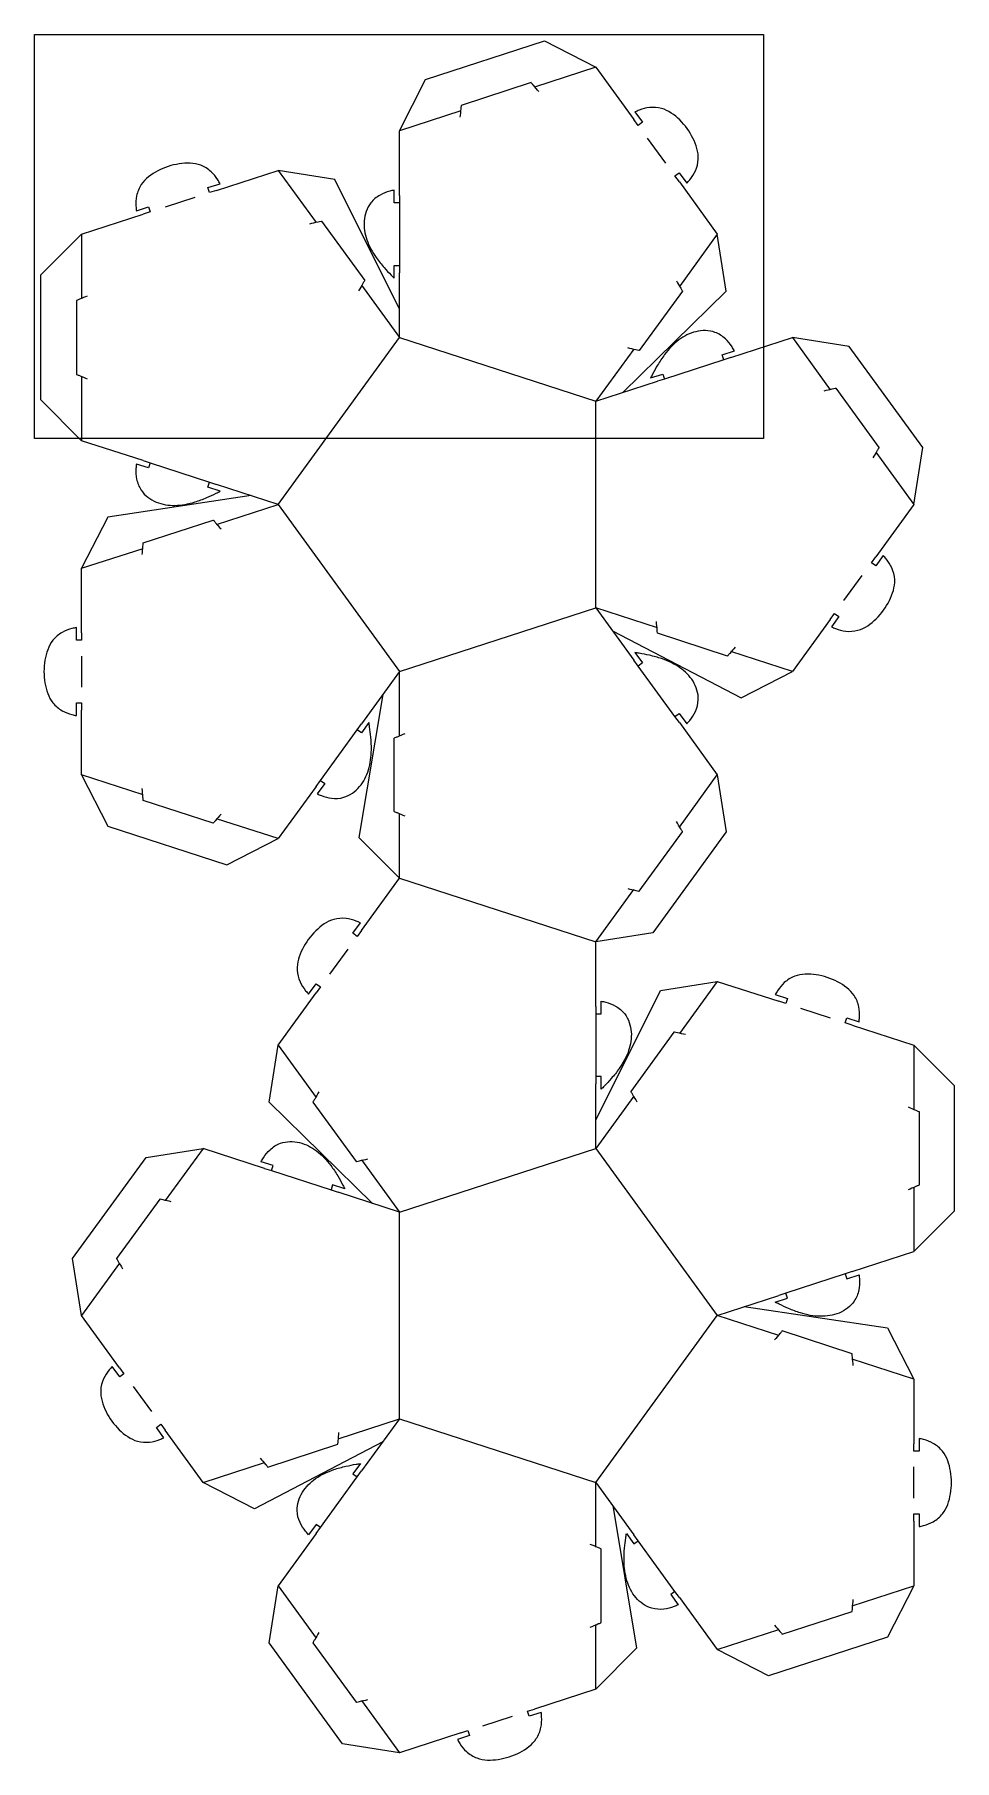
# Model space of a CAD drawing. Extents: x 0 to 85, y 43 to 203.
import ezdxf

# ---------------------------------------------------------------- set-up
doc = ezdxf.new("R2010")
doc.units = 0
doc.layers.get('0').update_dxf_attribs({"linetype": 'CONTINUOUS'})

msp = doc.modelspace()

# ---------------------------------------------------------------- linework, layer by layer
at = {"color": 7}
for p, q in [((0, 203.2), (67.733333, 203.2)), ((0, 165.664444), (0, 203.2)), ((0, 203.2), (0, 203.2)), ((67.733333, 203.2), (67.733333, 165.664444)), ((67.733333, 165.664444), (0, 165.664444))]:
    msp.add_line(p, q, dxfattribs=at)
at = {"color": 5}
for p, q in [((36.33437, 199.008174), (47.38672, 202.5993)), ((47.38672, 202.5993), (52.1543, 200.170097)), ((33.905165, 194.240594), (36.33437, 199.008174)), ((52.1543, 200.170096), (55.681759, 195.314775)), ((46.127526, 198.726455), (39.627023, 196.614313)), ((55.78372, 196.006846), (56.481599, 195.046297)), ((33.905055, 188.239171), (33.905167, 194.240596)), ((56.085585, 194.758576), (55.681759, 195.314775)), ((56.481599, 195.046297), (56.085585, 194.758576)), ((16.114681, 188.974246), (17.243876, 189.341144)), ((16.91957, 188.721314), (22.627299, 190.575749)), ((27.9116, 189.739287), (22.626697, 190.576333)), ((33.91927, 177.682949), (27.9116, 189.739287)), ((59.501238, 190.05771), (59.897256, 190.345433)), ((59.905426, 189.501773), (59.501238, 190.05771)), ((59.897256, 190.345433), (60.595137, 189.384882)), ((59.905429, 189.501777), (63.432885, 184.646456)), ((16.265946, 188.508701), (16.114681, 188.974246)), ((16.919574, 188.721312), (16.265946, 188.508701)), ((33.415777, 187.551836), (33.415777, 188.739142)), ((33.905057, 188.239174), (33.90528, 187.551836)), ((4.378166, 184.646246), (10.085894, 186.500681)), ((9.459204, 186.811513), (10.588397, 187.17841)), ((10.739661, 186.712868), (10.085894, 186.500681)), ((10.588397, 187.17841), (10.739661, 186.712868)), ((33.90528, 187.551836), (33.415777, 187.551836)), ((0.594594, 180.862673), (4.378167, 184.646245)), ((26.653909, 185.865953), (30.67144, 180.336294)), ((64.269933, 179.361553), (63.432888, 184.646456)), ((33.416003, 180.553781), (33.416003, 181.741084)), ((33.416003, 181.741084), (33.905503, 181.741084)), ((33.905503, 181.741084), (33.90528, 181.053746)), ((0.594594, 169.241543), (0.594594, 180.862673)), ((33.905167, 175.052321), (33.90528, 181.053746)), ((3.888777, 178.468333), (3.888777, 171.633301)), ((54.660145, 169.922306), (64.269933, 179.361553)), ((60.197529, 179.360763), (56.179997, 173.831106)), ((64.695318, 173.197878), (70.403048, 175.052314)), ((75.688114, 174.215625), (70.403209, 175.052671)), ((63.890429, 173.450812), (65.019623, 173.817709)), ((64.041695, 172.985266), (63.890429, 173.450812)), ((82.518843, 164.813934), (75.688114, 174.215625)), ((57.234952, 171.288078), (58.364145, 171.654975)), ((58.364145, 171.654975), (58.515408, 171.189433)), ((64.695321, 173.197878), (64.041695, 172.985266)), ((52.153913, 169.12281), (57.861643, 170.977247)), ((58.515408, 171.189433), (57.861643, 170.977247)), ((74.430422, 170.342289), (78.447954, 164.81263)), ((4.378167, 165.457971), (0.594594, 169.241543)), ((10.085825, 163.604219), (4.378166, 165.458868)), ((10.085823, 163.604222), (10.739589, 163.392036)), ((81.681794, 159.529029), (82.518843, 164.813934)), ((10.588325, 162.926491), (9.459129, 163.293388)), ((10.739589, 163.392036), (10.588325, 162.926491)), ((16.114748, 161.131083), (16.266012, 161.596626)), ((17.243941, 160.764186), (16.114748, 161.131083)), ((16.266012, 161.596626), (16.919641, 161.384014)), ((22.6273, 159.529365), (16.919641, 161.384014)), ((20.129782, 160.355686), (6.807051, 158.367665)), ((81.681794, 159.529029), (78.154155, 154.673842)), ((6.807051, 158.367665), (4.377848, 153.600088)), ((10.102161, 155.974607), (16.602665, 158.086747)), ((77.749967, 154.117906), (78.154155, 154.673842)), ((78.145981, 153.830184), (77.749967, 154.117906)), ((78.843861, 154.790733), (78.145981, 153.830184)), ((4.377735, 147.598661), (4.377848, 153.600085)), ((52.154339, 149.935255), (55.681795, 145.079934)), ((73.930846, 148.860578), (74.334672, 149.416776)), ((74.334672, 149.416776), (74.730689, 149.129053)), ((3.888458, 146.911325), (3.888458, 148.098631)), ((4.377738, 147.598663), (4.377961, 146.911325)), ((53.689174, 147.798742), (65.636019, 141.576179)), ((64.376825, 145.449025), (57.876321, 147.561167)), ((73.930849, 148.860578), (70.403209, 144.00539)), ((74.730689, 149.129053), (74.032807, 148.168504)), ((4.377961, 146.911325), (3.888458, 146.911325)), ((56.085621, 144.523734), (55.681795, 145.079934)), ((55.783757, 145.772003), (56.481636, 144.811454)), ((56.481636, 144.811454), (56.085621, 144.523734)), ((33.90589, 144.005526), (30.37825, 139.150338)), ((65.636019, 141.576179), (70.403596, 144.005385)), ((32.348238, 141.885594), (30.122007, 128.600592)), ((3.888684, 139.91327), (3.888684, 141.100573)), ((3.888684, 141.100573), (4.378184, 141.100573)), ((4.377848, 134.41181), (4.377961, 140.413235)), ((4.378184, 141.100573), (4.377961, 140.413235)), ((59.501278, 139.822868), (59.897295, 140.110591)), ((59.905465, 139.26693), (59.501278, 139.822868)), ((59.897295, 140.110591), (60.595174, 139.150039)), ((29.974063, 138.594403), (30.37825, 139.150338)), ((30.370077, 138.30668), (29.974063, 138.594403)), ((31.067956, 139.267229), (30.370077, 138.30668)), ((59.905465, 139.266936), (63.432924, 134.411613)), ((33.416189, 130.994932), (33.416189, 137.829965)), ((4.378171, 134.41139), (6.807374, 129.64381)), ((26.154946, 133.337074), (22.627306, 128.481887)), ((26.154942, 133.337074), (26.558769, 133.893272)), ((26.954785, 133.605549), (26.256904, 132.645)), ((26.558769, 133.893272), (26.954785, 133.605549)), ((63.432885, 134.411593), (64.269933, 129.126688)), ((16.600531, 129.925527), (10.100027, 132.037669)), ((6.807374, 129.64381), (17.859725, 126.052682)), ((17.859725, 126.052682), (22.627305, 128.481887)), ((30.122007, 128.600592), (33.905579, 124.81702)), ((56.181512, 123.59833), (60.199044, 129.127989)), ((64.269933, 129.126688), (57.439204, 119.724997)), ((30.37794, 119.961832), (33.905579, 124.81702)), ((29.5781, 119.693354), (30.275982, 120.653906)), ((29.974117, 119.405631), (29.5781, 119.693354)), ((30.377943, 119.961832), (29.974117, 119.405631)), ((52.154139, 112.886831), (52.154026, 118.888256)), ((57.439204, 119.724997), (52.1543, 118.887951)), ((22.626995, 109.293378), (26.154635, 114.148568)), ((25.46493, 114.031677), (26.162809, 114.992226)), ((26.558823, 114.704503), (26.154635, 114.148568)), ((26.162809, 114.992226), (26.558823, 114.704503)), ((52.139923, 102.330608), (58.147593, 114.386947)), ((58.147593, 114.386947), (63.432495, 115.223993)), ((63.432495, 115.223993), (69.140155, 113.369344)), ((68.815856, 113.989172), (69.945047, 113.622274)), ((52.154136, 112.886834), (52.153913, 112.199496)), ((52.643416, 112.199496), (52.643416, 113.386802)), ((69.793784, 113.156732), (69.140155, 113.369344)), ((69.945047, 113.622274), (69.793784, 113.156732)), ((52.153913, 112.199496), (52.643416, 112.199496)), ((75.320206, 111.361322), (75.471472, 111.826867)), ((75.973974, 111.149136), (75.320206, 111.361322)), ((75.471472, 111.826867), (76.600665, 111.45997)), ((75.973971, 111.149138), (81.68163, 109.29449)), ((21.790093, 104.009941), (22.627139, 109.294845)), ((59.405286, 110.513614), (55.387754, 104.983955)), ((85.465203, 105.510917), (81.68163, 109.29449)), ((52.643191, 106.388744), (52.15369, 106.388744)), ((52.15369, 106.388744), (52.153913, 105.701406)), ((52.643191, 105.201441), (52.643191, 106.388744)), ((52.154026, 99.699984), (52.153913, 105.701406)), ((85.465203, 93.889788), (85.465203, 105.510917)), ((31.399881, 94.570694), (21.790093, 104.009941)), ((25.862498, 104.00915), (29.880029, 98.479494)), ((82.171021, 103.116578), (82.171021, 96.281545)), ((10.372075, 98.863658), (15.656978, 99.700704)), ((21.364708, 97.846267), (15.656979, 99.700701)), ((3.541347, 89.461967), (10.372075, 98.863658)), ((22.169598, 98.0992), (21.040402, 98.466097)), ((21.364704, 97.846267), (22.018333, 97.633655)), ((22.018333, 97.633655), (22.169598, 98.0992)), ((27.695882, 96.303363), (27.544618, 95.837821)), ((28.825074, 95.936466), (27.695882, 96.303363)), ((11.629766, 94.990322), (7.612234, 89.460663)), ((27.544618, 95.837821), (28.198384, 95.625635)), ((33.906113, 93.771198), (28.198384, 95.625635)), ((81.68163, 90.106215), (85.465203, 93.889788)), ((75.973652, 88.252043), (81.681312, 90.106692)), ((4.378393, 84.177062), (3.541347, 89.461967)), ((75.973655, 88.252046), (75.31989, 88.039857)), ((75.31989, 88.039857), (75.471153, 87.574315)), ((75.471153, 87.574315), (76.600349, 87.941212)), ((63.432179, 84.177189), (69.139839, 86.031838)), ((65.929696, 85.00351), (79.252428, 83.015489)), ((68.815537, 85.41201), (69.944731, 85.778907)), ((69.793465, 86.24445), (69.139839, 86.031838)), ((69.944731, 85.778907), (69.793465, 86.24445)), ((7.905851, 79.321742), (4.378393, 84.177062)), ((75.957317, 80.622431), (69.456814, 82.734571)), ((79.252428, 83.015489), (81.68163, 78.247912)), ((7.914022, 78.478086), (7.216141, 79.438635)), ((7.905851, 79.321745), (8.310039, 78.765809)), ((8.310039, 78.765809), (7.914022, 78.478086)), ((81.68163, 78.247909), (81.681518, 72.246484)), ((11.32968, 73.777221), (11.725694, 74.064941)), ((12.027559, 72.816672), (11.32968, 73.777221)), ((11.725694, 74.064941), (12.129521, 73.508743)), ((33.905723, 74.582932), (30.378267, 69.727612)), ((15.656978, 68.653423), (12.129521, 73.508743)), ((32.370889, 72.446419), (20.424046, 66.223856)), ((21.683239, 70.096702), (28.183743, 72.208844)), ((81.681295, 71.559146), (81.681518, 72.246484)), ((82.170795, 72.746449), (82.170795, 71.559146)), ((82.170795, 71.559146), (81.681295, 71.559146)), ((30.276306, 70.41968), (29.578427, 69.459131)), ((29.578427, 69.459131), (29.974441, 69.171411)), ((29.974441, 69.171411), (30.378267, 69.727612)), ((20.424046, 66.223856), (15.656467, 68.653062)), ((52.15391, 68.653773), (55.681553, 63.798583)), ((53.711562, 66.533838), (55.937793, 53.248837)), ((26.162769, 64.758268), (25.464888, 63.797716)), ((26.154598, 63.914607), (26.558786, 64.470545)), ((26.558786, 64.470545), (26.162769, 64.758268)), ((81.681741, 65.061056), (81.681518, 65.748394)), ((81.681518, 65.748394), (82.171021, 65.748394)), ((81.681743, 65.061059), (81.68163, 59.059634)), ((82.171021, 65.748394), (82.171021, 64.561088)), ((26.154598, 63.914613), (22.62714, 59.05929)), ((54.991847, 63.915473), (55.689726, 62.954924)), ((56.08574, 63.242647), (55.681553, 63.798583)), ((55.689726, 62.954924), (56.08574, 63.242647)), ((52.643611, 55.643176), (52.643611, 62.478209)), ((21.790254, 53.774729), (22.6273, 59.059634)), ((59.501032, 58.541519), (59.105015, 58.253797)), ((59.105015, 58.253797), (59.802897, 57.293245)), ((59.904859, 57.985319), (59.501032, 58.541519)), ((59.904856, 57.985319), (63.432495, 53.130131)), ((81.68163, 59.059634), (79.252425, 54.292054)), ((69.459269, 54.573774), (75.959772, 56.685917)), ((28.620982, 44.373038), (21.790254, 53.774729)), ((25.862659, 53.773939), (29.88019, 48.244283)), ((55.937793, 53.248837), (52.154221, 49.465264)), ((68.200075, 50.700929), (63.432495, 53.130131)), ((79.252425, 54.292054), (68.200075, 50.700929)), ((52.154224, 49.465267), (46.446494, 47.61083)), ((45.792729, 47.398644), (46.446494, 47.61083)), ((45.943991, 46.933101), (45.792729, 47.398644)), ((47.073185, 47.299999), (45.943991, 46.933101)), ((39.612818, 45.390198), (33.905088, 43.535764)), ((40.417708, 45.137265), (39.288514, 44.770367)), ((39.612816, 45.390198), (40.266442, 45.60281)), ((40.266442, 45.60281), (40.417708, 45.137265)), ((33.905884, 43.535992), (28.620982, 44.373038))]:
    msp.add_line(p, q, dxfattribs=at)
at = {"color": 1}
for p, q in [((52.1543, 200.170097), (46.44664, 198.315448)), ((39.612824, 196.095244), (33.905165, 194.240594)), ((58.644158, 191.237258), (56.942595, 193.579002)), ((22.626697, 190.576333), (26.154155, 185.721013)), ((14.879273, 188.058069), (12.12633, 187.163424)), ((33.90528, 187.551836), (33.905503, 181.741083)), ((4.378167, 184.646245), (4.37828, 178.644821)), ((63.432888, 184.646456), (59.905248, 179.791268)), ((30.377824, 179.908013), (33.905283, 175.052693)), ((22.627301, 159.529365), (33.905723, 175.05266)), ((33.905723, 175.05266), (52.154463, 169.12316)), ((70.403209, 175.052671), (73.930668, 170.197351)), ((55.681942, 173.978003), (52.154303, 169.122815)), ((64.041692, 172.985266), (58.515405, 171.189433)), ((4.378054, 171.459395), (4.378167, 165.457971)), ((52.154463, 149.934888), (52.154463, 169.12316)), ((78.154338, 164.384352), (81.681794, 159.529029)), ((10.73959, 163.392033), (16.266013, 161.596626)), ((16.919253, 157.675154), (22.626982, 159.529588)), ((22.627301, 159.529365), (33.905723, 144.005387)), ((4.377848, 153.600088), (10.085577, 155.454522)), ((75.19164, 150.596411), (76.89296, 152.938333)), ((33.905723, 144.005387), (52.154463, 149.934888)), ((57.862123, 148.080236), (52.154463, 149.934888)), ((4.378033, 145.453269), (4.378184, 142.558603)), ((59.501278, 139.822868), (56.085624, 144.523734)), ((70.403596, 144.005385), (64.695939, 145.860033)), ((33.905467, 138.00387), (33.905579, 144.005294)), ((26.55877, 133.893272), (29.974063, 138.594403)), ((10.08583, 132.556738), (4.378171, 134.41139)), ((59.905429, 129.55627), (63.432885, 134.411593)), ((22.627305, 128.481887), (16.919646, 130.336536)), ((33.905579, 124.81702), (33.905692, 130.818444)), ((33.905723, 124.817796), (52.154463, 118.888296)), ((52.1543, 118.887951), (55.681759, 123.743271)), ((29.117152, 118.225999), (27.415831, 115.884077)), ((63.432495, 115.223993), (59.905039, 110.368673)), ((73.933493, 111.811819), (71.180455, 112.706175)), ((52.153916, 112.199496), (52.15369, 106.388744)), ((22.627139, 109.294845), (26.154779, 104.439655)), ((81.68163, 109.29449), (81.681518, 103.293065)), ((55.681369, 104.555674), (52.153913, 99.700351)), ((15.656978, 99.700704), (12.129521, 94.845384)), ((33.905723, 93.771204), (52.154463, 99.700704)), ((52.154463, 99.700704), (63.432885, 84.176726)), ((30.378084, 98.626391), (33.905723, 93.771204)), ((22.018335, 97.633655), (27.54462, 95.837821)), ((81.681743, 96.107639), (81.68163, 90.106215)), ((33.905723, 74.582932), (33.905723, 93.771204)), ((7.905851, 89.032385), (4.378393, 84.177062)), ((75.31989, 88.039857), (69.793465, 86.24445)), ((52.154463, 68.653431), (63.432885, 84.176726)), ((69.140225, 82.322978), (63.432495, 84.177412)), ((81.68163, 78.247912), (75.9739, 80.102346)), ((9.167119, 77.586259), (10.868683, 75.244514)), ((28.197941, 72.727913), (33.905599, 74.582565)), ((33.905723, 74.582932), (52.154463, 68.653431)), ((15.656467, 68.653062), (21.364125, 70.50771)), ((26.558784, 64.470545), (29.974438, 69.171411)), ((81.681447, 67.20645), (81.681295, 70.101116)), ((52.154334, 62.652114), (52.154221, 68.653539)), ((59.50103, 58.541511), (56.085737, 63.242639)), ((22.6273, 59.059634), (26.15494, 54.204444)), ((75.973971, 57.204985), (81.68163, 59.059634)), ((52.154221, 49.465264), (52.154108, 55.466688)), ((63.432495, 53.130131), (69.140155, 54.98478)), ((30.378245, 48.39118), (33.905884, 43.535992)), ((41.653116, 46.053443), (44.406061, 46.948087))]:
    msp.add_line(p, q, dxfattribs=at)
at = {"color": 5}
for points, knots in [([(46.851883, 197.898978), (46.681972, 198.093078), (46.449463, 198.358687), (46.20801, 198.634513), (46.136469, 198.716239), (46.127526, 198.726455)], [0, 0, 0, 0, 0.773886, 1.059001, 1.099732, 1.099732, 1.099732, 1.099732]), ([(39.627023, 196.614313), (39.625792, 196.600792), (39.615951, 196.492623), (39.582738, 196.127553), (39.550754, 195.776004), (39.527381, 195.519103)], [0, 0, 0, 0, 0.040731, 0.325847, 1.099733, 1.099733, 1.099733, 1.099733]), ([(60.595137, 189.384882), (60.690457, 189.490917), (61.002126, 189.837623), (61.468719, 190.551036), (61.81499, 191.916853), (61.245609, 193.660908), (60.053221, 195.302259), (58.570206, 196.382557), (57.164041, 196.475658), (56.340744, 196.253281), (55.914172, 196.06456), (55.78372, 196.006846)], [0, 0, 0, 0, 0.427745, 1.398605, 2.530431, 4.531214, 6.623225, 8.623987, 9.756294, 10.72771, 11.155656, 11.155656, 11.155656, 11.155656]), ([(17.243876, 189.341144), (17.172486, 189.464565), (16.93906, 189.868118), (16.404749, 190.532332), (15.212783, 191.283714), (13.37814, 191.281144), (11.448655, 190.654321), (9.962954, 189.577721), (9.439881, 188.269148), (9.396961, 187.417427), (9.444627, 186.953415), (9.459204, 186.811513)], [0, 0, 0, 0, 0.427745, 1.398605, 2.530431, 4.531214, 6.623225, 8.623987, 9.756294, 10.72771, 11.155656, 11.155656, 11.155656, 11.155656]), ([(33.415777, 188.739142), (33.276315, 188.709416), (32.820313, 188.612221), (32.02458, 188.307706), (30.993944, 187.464526), (30.475486, 185.885133), (30.78777, 184.06091), (31.573532, 182.633018), (32.421752, 181.591778), (32.996677, 180.968448), (33.320773, 180.647953), (33.416003, 180.553781)], [0, 0, 0, 0, 0.427745, 1.398605, 2.530431, 4.308945, 6.070412, 7.956245, 9.131091, 10.096679, 10.498456, 10.498456, 10.498456, 10.498456]), ([(25.581512, 185.622278), (25.833062, 185.679436), (26.177288, 185.757653), (26.534754, 185.838878), (26.640669, 185.862945), (26.653909, 185.865953)], [0, 0, 0, 0, 0.773886, 1.059002, 1.099733, 1.099733, 1.099733, 1.099733]), ([(30.67144, 180.336294), (30.664487, 180.324632), (30.608869, 180.231337), (30.421156, 179.916467), (30.240396, 179.613259), (30.108302, 179.391683)], [0, 0, 0, 0, 0.040731, 0.325847, 1.099733, 1.099733, 1.099733, 1.099733]), ([(59.634391, 180.305374), (59.766485, 180.083799), (59.947245, 179.78059), (60.134958, 179.46572), (60.190576, 179.372425), (60.197529, 179.360763)], [0, 0, 0, 0, 0.773886, 1.059003, 1.099733, 1.099733, 1.099733, 1.099733]), ([(4.899593, 178.901535), (4.662488, 178.79992), (4.338028, 178.660868), (4.00109, 178.516467), (3.901256, 178.473681), (3.888777, 178.468333)], [0, 0, 0, 0, 0.773886, 1.059002, 1.099733, 1.099733, 1.099733, 1.099733]), ([(65.019623, 173.817709), (64.948256, 173.94116), (64.714905, 174.344808), (64.1794, 175.007495), (63.059005, 175.727131), (61.3967, 175.732155), (59.758262, 174.871439), (58.643069, 173.682893), (57.914905, 172.554426), (57.499745, 171.81502), (57.295087, 171.407748), (57.234952, 171.288078)], [0, 0, 0, 0, 0.427745, 1.398604, 2.530429, 4.308944, 6.070411, 7.956245, 9.131091, 10.096679, 10.498456, 10.498456, 10.498456, 10.498456]), ([(56.179997, 173.831106), (56.166757, 173.834114), (56.060841, 173.858181), (55.703375, 173.939405), (55.359148, 174.017622), (55.107597, 174.07478)], [0, 0, 0, 0, 0.040731, 0.325847, 1.099735, 1.099735, 1.099735, 1.099735]), ([(3.888777, 171.633301), (3.901256, 171.627952), (4.00109, 171.585167), (4.338028, 171.440766), (4.662488, 171.301713), (4.899593, 171.200098)], [0, 0, 0, 0, 0.040731, 0.325847, 1.099734, 1.099734, 1.099734, 1.099734]), ([(73.358022, 170.098616), (73.609573, 170.155774), (73.9538, 170.23399), (74.311266, 170.315214), (74.417182, 170.339281), (74.430422, 170.342289)], [0, 0, 0, 0, 0.773888, 1.059004, 1.099735, 1.099735, 1.099735, 1.099735]), ([(78.447954, 164.81263), (78.441001, 164.800968), (78.385383, 164.707673), (78.19767, 164.392804), (78.01691, 164.089596), (77.884816, 163.868021)], [0, 0, 0, 0, 0.040731, 0.325847, 1.099732, 1.099732, 1.099732, 1.099732]), ([(9.459129, 163.293388), (9.444304, 163.151566), (9.39583, 162.687847), (9.439546, 161.83696), (9.922974, 160.596211), (11.264853, 159.615067), (13.096293, 159.348351), (14.697113, 159.654411), (15.949506, 160.139356), (16.71999, 160.493523), (17.12495, 160.702718), (17.243941, 160.764186)], [0, 0, 0, 0, 0.427746, 1.398605, 2.53043, 4.308945, 6.070412, 7.956245, 9.131091, 10.096679, 10.498456, 10.498456, 10.498456, 10.498456]), ([(16.602665, 158.086747), (16.611607, 158.076531), (16.683149, 157.994805), (16.924602, 157.71898), (17.157112, 157.45337), (17.327024, 157.259271)], [0, 0, 0, 0, 0.040731, 0.325847, 1.099733, 1.099733, 1.099733, 1.099733]), ([(10.002521, 154.879396), (10.025893, 155.136297), (10.057877, 155.487846), (10.09109, 155.852917), (10.100931, 155.961086), (10.102161, 155.974607)], [0, 0, 0, 0, 0.773887, 1.059004, 1.099735, 1.099735, 1.099735, 1.099735]), ([(74.032807, 148.168504), (74.163108, 148.110616), (74.589157, 147.921339), (75.411839, 147.698038), (76.817811, 147.790779), (78.300558, 148.871233), (79.493106, 150.512466), (80.062256, 152.256728), (79.716264, 153.622838), (79.250361, 154.337123), (78.939061, 154.6845), (78.843861, 154.790733)], [0, 0, 0, 0, 0.427746, 1.398607, 2.530433, 4.531215, 6.623226, 8.623987, 9.756295, 10.72771, 11.155655, 11.155655, 11.155655, 11.155655]), ([(3.888458, 148.098631), (3.749016, 148.068874), (3.293082, 147.971578), (2.496266, 147.668672), (1.413321, 146.767235), (0.84883, 145.021591), (0.84873, 142.992843), (1.413531, 141.247169), (2.496419, 140.345326), (3.293191, 140.04131), (3.749222, 139.943256), (3.888684, 139.91327)], [0, 0, 0, 0, 0.427745, 1.398605, 2.530431, 4.531214, 6.623225, 8.623987, 9.756294, 10.72771, 11.155657, 11.155657, 11.155657, 11.155657]), ([(57.876321, 147.561167), (57.875091, 147.574688), (57.86525, 147.682858), (57.832036, 148.047928), (57.800053, 148.399477), (57.77668, 148.656379)], [0, 0, 0, 0, 0.040731, 0.325847, 1.099735, 1.099735, 1.099735, 1.099735]), ([(65.101182, 146.276503), (64.931271, 146.082403), (64.698761, 145.816793), (64.457309, 145.540967), (64.385768, 145.45924), (64.376825, 145.449025)], [0, 0, 0, 0, 0.773887, 1.059003, 1.099734, 1.099734, 1.099734, 1.099734]), ([(60.595174, 139.150039), (60.690529, 139.256062), (61.002312, 139.602726), (61.467085, 140.316805), (61.805277, 141.604744), (61.296376, 143.187241), (59.971482, 144.479512), (58.496494, 145.172841), (57.198243, 145.516652), (56.366734, 145.683004), (55.916153, 145.751791), (55.783757, 145.772003)], [0, 0, 0, 0, 0.427746, 1.398607, 2.530432, 4.308945, 6.070411, 7.956244, 9.13109, 10.096679, 10.498457, 10.498457, 10.498457, 10.498457]), ([(26.256904, 132.645), (26.387204, 132.587075), (26.813247, 132.397677), (27.635998, 132.176313), (28.965408, 132.25267), (30.313194, 133.225682), (31.1328, 134.885066), (31.336403, 136.502114), (31.262197, 137.843066), (31.163459, 138.685283), (31.089645, 139.135067), (31.067956, 139.267229)], [0, 0, 0, 0, 0.427746, 1.398606, 2.530432, 4.308944, 6.070411, 7.956244, 9.13109, 10.096677, 10.498454, 10.498454, 10.498454, 10.498454]), ([(33.416189, 137.829965), (33.428668, 137.835313), (33.528502, 137.878098), (33.865442, 138.022499), (34.189902, 138.161552), (34.427008, 138.263167)], [0, 0, 0, 0, 0.040731, 0.325848, 1.099736, 1.099736, 1.099736, 1.099736]), ([(10.100027, 132.037669), (10.098797, 132.051191), (10.088956, 132.159359), (10.055742, 132.524429), (10.023759, 132.875977), (10.000387, 133.132878)], [0, 0, 0, 0, 0.040731, 0.325846, 1.099732, 1.099732, 1.099732, 1.099732]), ([(17.32489, 130.753002), (17.154978, 130.558903), (16.922468, 130.293294), (16.681015, 130.017469), (16.609473, 129.935743), (16.600531, 129.925527)], [0, 0, 0, 0, 0.773886, 1.059002, 1.099733, 1.099733, 1.099733, 1.099733]), ([(34.427008, 130.561729), (34.189902, 130.663345), (33.865442, 130.802397), (33.528502, 130.946798), (33.428668, 130.989584), (33.416189, 130.994932)], [0, 0, 0, 0, 0.773888, 1.059005, 1.099736, 1.099736, 1.099736, 1.099736]), ([(60.199044, 129.127989), (60.192092, 129.139651), (60.136473, 129.232946), (59.948761, 129.547817), (59.768001, 129.851026), (59.635906, 130.072601)], [0, 0, 0, 0, 0.040731, 0.325847, 1.099734, 1.099734, 1.099734, 1.099734]), ([(55.109113, 123.842007), (55.360663, 123.784848), (55.70489, 123.706631), (56.062357, 123.625406), (56.168273, 123.601339), (56.181512, 123.59833)], [0, 0, 0, 0, 0.773888, 1.059005, 1.099736, 1.099736, 1.099736, 1.099736]), ([(30.275982, 120.653906), (30.14568, 120.711794), (29.719633, 120.90107), (28.896951, 121.12437), (27.490979, 121.031632), (26.008232, 119.951177), (24.815684, 118.309943), (24.246535, 116.565683), (24.59252, 115.19957), (25.058426, 114.485286), (25.369729, 114.13791), (25.46493, 114.031677)], [0, 0, 0, 0, 0.427745, 1.398605, 2.53043, 4.531213, 6.623224, 8.623985, 9.756293, 10.727709, 11.155655, 11.155655, 11.155655, 11.155655]), ([(76.600665, 111.45997), (76.615455, 111.601782), (76.663812, 112.065467), (76.621962, 112.916887), (76.099291, 114.225387), (74.613525, 115.301686), (72.6841, 115.928697), (70.849333, 115.930983), (69.656998, 115.179781), (69.121647, 114.515952), (68.887471, 114.112541), (68.815856, 113.989172)], [0, 0, 0, 0, 0.427746, 1.398605, 2.53043, 4.531213, 6.623224, 8.623988, 9.756293, 10.727709, 11.155655, 11.155655, 11.155655, 11.155655]), ([(52.643416, 113.386802), (52.782879, 113.357076), (53.23888, 113.259881), (54.034614, 112.955366), (55.065249, 112.112187), (55.583708, 110.532793), (55.271423, 108.70857), (54.485662, 107.280678), (53.637442, 106.239438), (53.062516, 105.616108), (52.738421, 105.295613), (52.643191, 105.201441)], [0, 0, 0, 0, 0.427745, 1.398605, 2.530431, 4.308945, 6.070412, 7.956245, 9.131091, 10.096679, 10.498456, 10.498456, 10.498456, 10.498456]), ([(60.477682, 110.269937), (60.226132, 110.327096), (59.881906, 110.405313), (59.524441, 110.486538), (59.418525, 110.510605), (59.405286, 110.513614)], [0, 0, 0, 0, 0.773886, 1.059002, 1.099733, 1.099733, 1.099733, 1.099733]), ([(26.425636, 104.953762), (26.293542, 104.732187), (26.112782, 104.428978), (25.925069, 104.114107), (25.86945, 104.020812), (25.862498, 104.00915)], [0, 0, 0, 0, 0.773887, 1.059003, 1.099734, 1.099734, 1.099734, 1.099734]), ([(55.387754, 104.983955), (55.394706, 104.972293), (55.450325, 104.878998), (55.638037, 104.564128), (55.818797, 104.26092), (55.950891, 104.039345)], [0, 0, 0, 0, 0.040731, 0.325847, 1.099732, 1.099732, 1.099732, 1.099732]), ([(81.160205, 103.54978), (81.39731, 103.448165), (81.721769, 103.309112), (82.058708, 103.164711), (82.158542, 103.121926), (82.171021, 103.116578)], [0, 0, 0, 0, 0.773886, 1.059002, 1.099733, 1.099733, 1.099733, 1.099733]), ([(21.040402, 98.466097), (21.11177, 98.589548), (21.345121, 98.993196), (21.880626, 99.655884), (23.001022, 100.37552), (24.663326, 100.380542), (26.301764, 99.519827), (27.416957, 98.331281), (28.145121, 97.202814), (28.560281, 96.463408), (28.764939, 96.056136), (28.825074, 95.936466)], [0, 0, 0, 0, 0.427745, 1.398606, 2.530431, 4.308945, 6.070412, 7.956245, 9.131091, 10.096679, 10.498457, 10.498457, 10.498457, 10.498457]), ([(29.880029, 98.479494), (29.893269, 98.482503), (29.999185, 98.506569), (30.356651, 98.587794), (30.700878, 98.66601), (30.952429, 98.723168)], [0, 0, 0, 0, 0.040731, 0.325847, 1.099735, 1.099735, 1.099735, 1.099735]), ([(82.171021, 96.281545), (82.158542, 96.276197), (82.058708, 96.233411), (81.721769, 96.08901), (81.39731, 95.949958), (81.160205, 95.848342)], [0, 0, 0, 0, 0.040731, 0.325847, 1.099733, 1.099733, 1.099733, 1.099733]), ([(12.702164, 94.746648), (12.450614, 94.803806), (12.106387, 94.882022), (11.748921, 94.963247), (11.643006, 94.987313), (11.629766, 94.990322)], [0, 0, 0, 0, 0.773886, 1.059002, 1.099733, 1.099733, 1.099733, 1.099733]), ([(7.612234, 89.460663), (7.619186, 89.449001), (7.674805, 89.355706), (7.862518, 89.040836), (8.043278, 88.737629), (8.175372, 88.516054)], [0, 0, 0, 0, 0.040731, 0.325847, 1.099732, 1.099732, 1.099732, 1.099732]), ([(76.600349, 87.941212), (76.615174, 87.79939), (76.663648, 87.335671), (76.619932, 86.484783), (76.136507, 85.244032), (74.794625, 84.262891), (72.963185, 83.996175), (71.362365, 84.302235), (70.109972, 84.78718), (69.339488, 85.141347), (68.934528, 85.350542), (68.815537, 85.41201)], [0, 0, 0, 0, 0.427746, 1.398606, 2.530433, 4.308947, 6.070414, 7.956247, 9.131093, 10.096681, 10.498459, 10.498459, 10.498459, 10.498459]), ([(69.456814, 82.734571), (69.447871, 82.724355), (69.376329, 82.642629), (69.134876, 82.366804), (68.902365, 82.101194), (68.732454, 81.907095)], [0, 0, 0, 0, 0.040731, 0.325847, 1.099733, 1.099733, 1.099733, 1.099733]), ([(76.056958, 79.527219), (76.033586, 79.784121), (76.001602, 80.13567), (75.968388, 80.500741), (75.958547, 80.60891), (75.957317, 80.622431)], [0, 0, 0, 0, 0.773887, 1.059004, 1.099735, 1.099735, 1.099735, 1.099735]), ([(7.216141, 79.438635), (7.120822, 79.3326), (6.809153, 78.985895), (6.342559, 78.272482), (5.99629, 76.906665), (6.565669, 75.16261), (7.758058, 73.52126), (9.241072, 72.44096), (10.647237, 72.347861), (11.470535, 72.570237), (11.897107, 72.758958), (12.027559, 72.816672)], [0, 0, 0, 0, 0.427745, 1.398605, 2.53043, 4.531213, 6.623224, 8.623987, 9.756293, 10.72771, 11.155656, 11.155656, 11.155656, 11.155656]), ([(28.183743, 72.208844), (28.184973, 72.222366), (28.194814, 72.330535), (28.228027, 72.695605), (28.26001, 73.047154), (28.283383, 73.304056)], [0, 0, 0, 0, 0.040731, 0.325847, 1.099734, 1.099734, 1.099734, 1.099734]), ([(82.171021, 64.561088), (82.310462, 64.590845), (82.766396, 64.688141), (83.563212, 64.991048), (84.646157, 65.892485), (85.210649, 67.638128), (85.210748, 69.666877), (84.645948, 71.41255), (83.56306, 72.314393), (82.766288, 72.618409), (82.310256, 72.716463), (82.170795, 72.746449)], [0, 0, 0, 0, 0.427745, 1.398605, 2.530431, 4.531214, 6.623225, 8.623987, 9.756294, 10.72771, 11.155657, 11.155657, 11.155657, 11.155657]), ([(20.95888, 70.92418), (21.128791, 70.73008), (21.361302, 70.46447), (21.602755, 70.188644), (21.674296, 70.106918), (21.683239, 70.096702)], [0, 0, 0, 0, 0.773887, 1.059004, 1.099735, 1.099735, 1.099735, 1.099735]), ([(25.464888, 63.797716), (25.369533, 63.903739), (25.05775, 64.250404), (24.592978, 64.964482), (24.254785, 66.252421), (24.763687, 67.834918), (26.088582, 69.127189), (27.56357, 69.820518), (28.86182, 70.164329), (29.693329, 70.330681), (30.14391, 70.399468), (30.276306, 70.41968)], [0, 0, 0, 0, 0.427746, 1.398606, 2.530432, 4.308945, 6.070411, 7.956245, 9.13109, 10.096678, 10.498456, 10.498456, 10.498456, 10.498456]), ([(52.643611, 62.478209), (52.631132, 62.483557), (52.531298, 62.526342), (52.19436, 62.670743), (51.8699, 62.809796), (51.632795, 62.911411)], [0, 0, 0, 0, 0.040731, 0.325847, 1.099733, 1.099733, 1.099733, 1.099733]), ([(59.802897, 57.293245), (59.672598, 57.23532), (59.246554, 57.045922), (58.423804, 56.824559), (57.094394, 56.900913), (55.746607, 57.873926), (54.927, 59.53331), (54.723397, 61.150358), (54.797604, 62.49131), (54.896343, 63.333527), (54.970157, 63.783312), (54.991847, 63.915473)], [0, 0, 0, 0, 0.427745, 1.398605, 2.53043, 4.308944, 6.070411, 7.956244, 9.13109, 10.096677, 10.498454, 10.498454, 10.498454, 10.498454]), ([(75.959772, 56.685917), (75.961003, 56.699438), (75.970844, 56.807606), (76.004058, 57.172676), (76.036041, 57.524224), (76.059414, 57.781125)], [0, 0, 0, 0, 0.040731, 0.325846, 1.099732, 1.099732, 1.099732, 1.099732]), ([(26.425797, 54.718551), (26.293703, 54.496976), (26.112942, 54.193767), (25.92523, 53.878896), (25.869611, 53.785601), (25.862659, 53.773939)], [0, 0, 0, 0, 0.773887, 1.059003, 1.099734, 1.099734, 1.099734, 1.099734]), ([(51.632795, 55.209973), (51.8699, 55.311589), (52.19436, 55.450642), (52.531298, 55.595042), (52.631132, 55.637828), (52.643611, 55.643176)], [0, 0, 0, 0, 0.773886, 1.059002, 1.099733, 1.099733, 1.099733, 1.099733]), ([(68.734912, 55.40125), (68.904823, 55.20715), (69.137332, 54.941541), (69.378785, 54.665716), (69.450326, 54.58399), (69.459269, 54.573774)], [0, 0, 0, 0, 0.773885, 1.059001, 1.099731, 1.099731, 1.099731, 1.099731]), ([(29.88019, 48.244283), (29.89343, 48.247291), (29.999346, 48.271358), (30.356812, 48.352582), (30.701039, 48.430799), (30.95259, 48.487957)], [0, 0, 0, 0, 0.040731, 0.325847, 1.099735, 1.099735, 1.099735, 1.099735]), ([(39.288514, 44.770367), (39.359904, 44.646946), (39.593329, 44.243393), (40.127639, 43.579179), (41.319605, 42.827797), (43.154248, 42.830368), (45.083734, 43.45719), (46.569435, 44.53379), (47.092508, 45.842363), (47.135428, 46.694084), (47.087762, 47.158097), (47.073185, 47.299999)], [0, 0, 0, 0, 0.427745, 1.398605, 2.53043, 4.531213, 6.623225, 8.623986, 9.756294, 10.72771, 11.155657, 11.155657, 11.155657, 11.155657])]:
    msp.add_open_spline(points, degree=3, knots=knots, dxfattribs=at)

doc.saveas('drawing.dxf')
